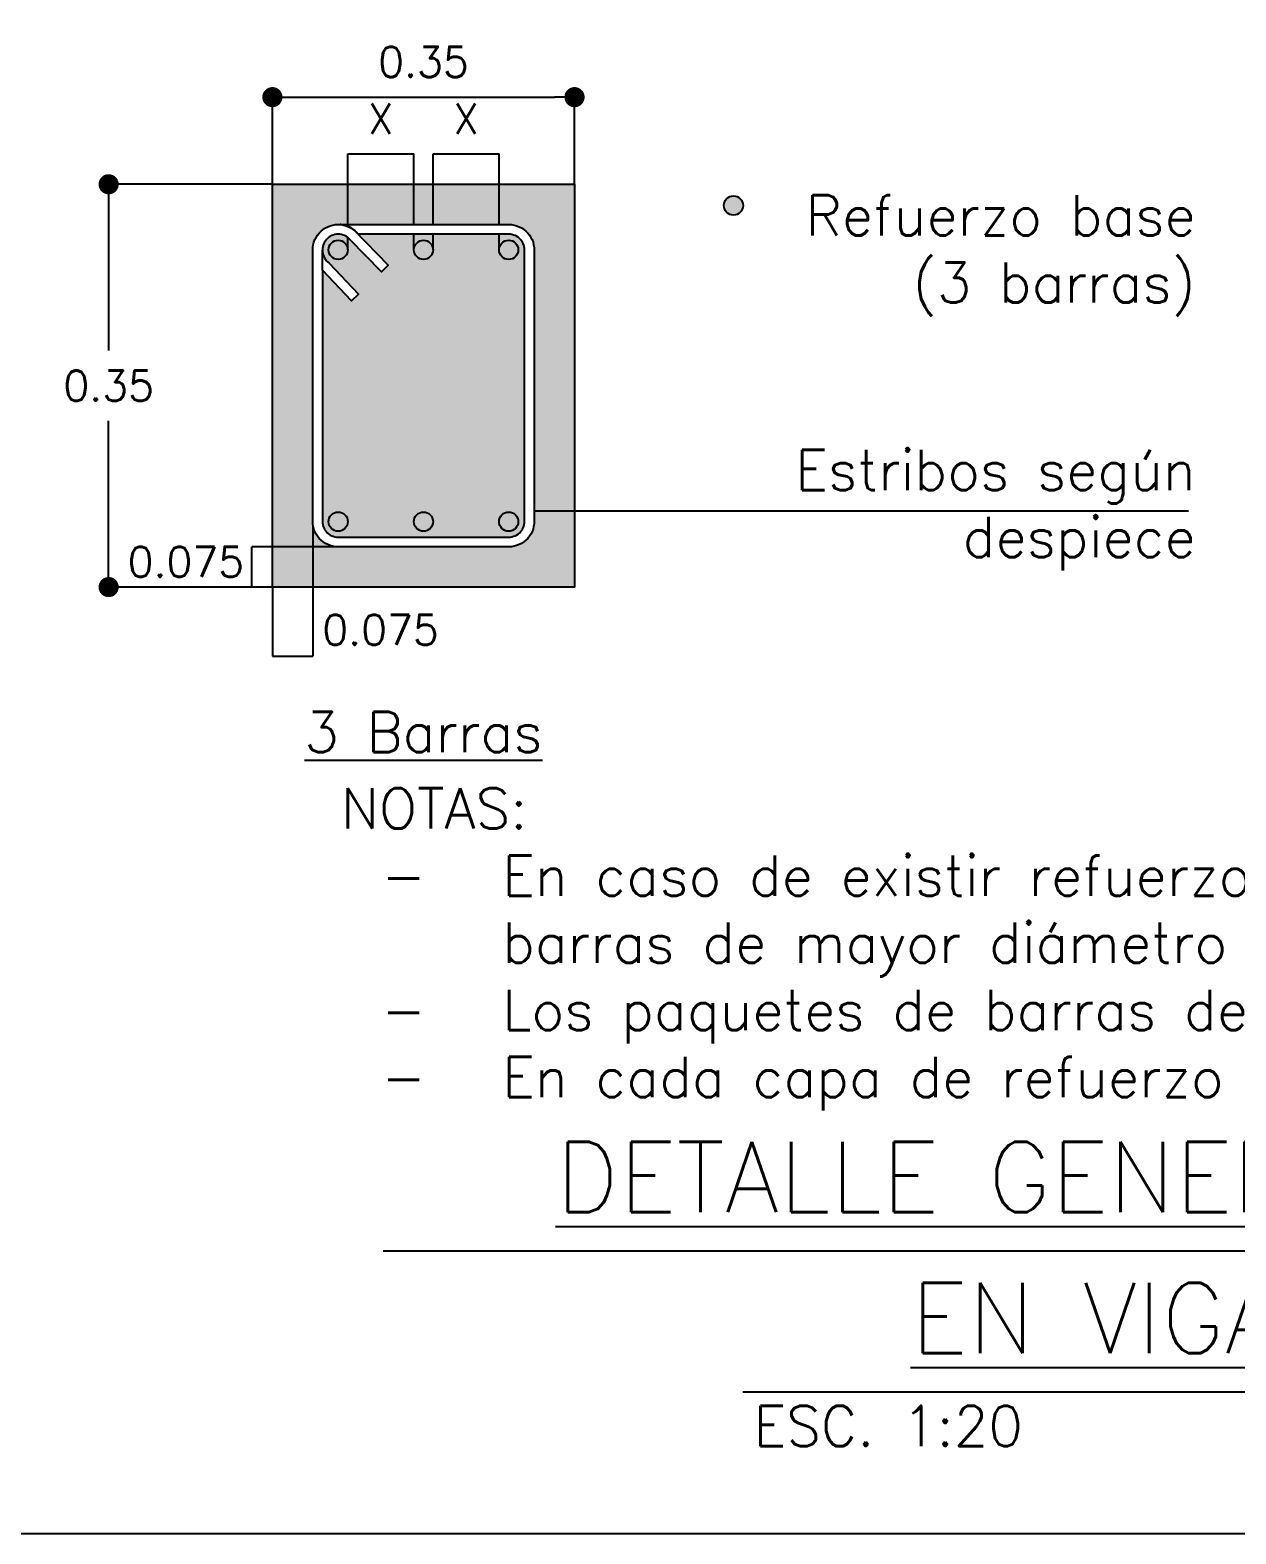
# Model space of a CAD drawing. Header units: millimetres. Extents: x 0 to 212, y -9 to 41.
# Drawn here: x 29.12 to 30.317, y -3.319 to -1.825 of the extents above; entities that cross this region are included whole.
import ezdxf
from ezdxf.enums import TextEntityAlignment as Align

# ---------------------------------------------------------------- set-up
doc = ezdxf.new("R2010")
doc.units = ezdxf.units.MM
doc.header["$LTSCALE"] = 0.01
doc.header["$PDMODE"] = 3
for name, color, linetype in [('FC_BORDES', 4, 'Continuous'), ('FC_COTAS', 1, 'Continuous'), ('FC_HATCH 254', 254, 'Continuous'), ('FC_R-200', 5, 'Continuous'), ('FC_R-80', 11, 'Continuous'), ('FC_REFUERZO 2', 1, 'Continuous')]:
    doc.layers.add(name, color=color, linetype=linetype)
doc.layers.add('FC_HOJA', color=230, linetype='Continuous', plot=False)
doc.styles.add('FC_TEXT', font='romans.shx', dxfattribs={"height": 0.002})
doc.styles.add('FC_TEXT1', font='romans.shx')
doc.dimstyles.new('FC_COTAS', dxfattribs={"dimtxt": 0.0015, "dimasz": 0.001, "dimexe": 0, "dimexo": 0, "dimgap": 0.001, "dimtad": 1, "dimtih": 1, "dimtoh": 1, "dimzin": 0, "dimdsep": 46, "dimtxsty": 'FC_TEXT1', "dimblk": 'DOT', "dimcen": 0.09, "dimclrd": 256, "dimclre": 256, "dimclrt": 256, "dimadec": 0, "dimazin": 0, "dimtfac": 1, "dimtix": 1, "dimtmove": 2, "dimatfit": 3, "dimfxl": 1.002, "dimtolj": 1, "dimtzin": 0, "dimlwd": -1, "dimarcsym": 0})
doc.dimstyles.new('FC_COTAS$7', dxfattribs={"dimtxt": 0.002, "dimasz": 0.002, "dimexe": 0, "dimexo": 0, "dimgap": 0.000375, "dimtad": 2, "dimtih": 1, "dimtoh": 1, "dimzin": 0, "dimdsep": 46, "dimtxsty": 'FC_TEXT1', "dimblk": 'DOT', "dimcen": 0.09, "dimclrd": 256, "dimclre": 256, "dimclrt": 11, "dimadec": 0, "dimazin": 0, "dimtfac": 1, "dimtix": 1, "dimtmove": 2, "dimatfit": 3, "dimfxl": 1.002, "dimtolj": 1, "dimtzin": 0, "dimlwd": -1, "dimarcsym": 0})

# ---------------------------------------------------------------- blocks, each defined once
blk = doc.blocks.new('*U38')
at = {"layer": 'FC_R-200', "color": 4, "ltscale": 1.5}
for points in [[(-0.067059, 0), (0.067059, 0)], [(-0.049197, -0.007), (0.049197, -0.007)]]:
    blk.add_lwpolyline(points, dxfattribs=at)
at = {"layer": 'FC_R-200', "ltscale": 1.5, "style": 'FC_TEXT1'}
for tag, p in [('%%UTÍTULO', (0, 0.003656)), ('%%UTÍTULO1', (0, -0.003344))]:
    blk.add_attdef(tag, text='', height=0.0035, dxfattribs=at).set_placement(p, align=Align.MIDDLE_CENTER)
at = {"layer": 'FC_R-80', "ltscale": 1.5, "style": 'FC_TEXT1'}
blk.add_attdef('ESCALA', text='', height=0.002, dxfattribs=at).set_placement((-0.048673, -0.0087), align=Align.MIDDLE_LEFT)
blk = doc.blocks.new('_Dot')
at = {"color": 0, "linetype": 'ByBlock', "lineweight": -2}
blk.add_line((-0.5, 0), (-1, 0), dxfattribs=at)
at = {"color": 0, "linetype": 'ByBlock', "const_width": 0.5}
blk.add_lwpolyline([(-0.25, 0, 1), (0.25, 0, 1)], format="xyb", close=True, dxfattribs=at)
blk = doc.blocks.new('*D222')
at = {"layer": 'Defpoints', "color": 0, "transparency": 16777216}
for p in [(29.1976, -1.9786), (29.3602, -1.9786), (29.3602, -2.3786)]:
    blk.add_point(p, dxfattribs=at)
at = {"layer": 'FC_COTAS', "lineweight": -2, "transparency": 16777216}
for p, q in [((29.3602, -1.9786), (29.1976, -1.9786)), ((29.3602, -2.3786), (29.1976, -2.3786))]:
    blk.add_line(p, q, dxfattribs=at)
at = {"layer": 'FC_COTAS', "transparency": 16777216}
for p, q in [((29.1976, -1.9986), (29.1976, -2.1436)), ((29.1976, -2.3586), (29.1976, -2.2136))]:
    blk.add_line(p, q, dxfattribs=at)
at = {"layer": 'FC_COTAS', "transparency": 16777216, "xscale": 0.02, "yscale": 0.02, "zscale": 0.02}
for p, rotation in [((29.1976, -1.9786), 90), ((29.1976, -2.3786), 270)]:
    blk.add_blockref('_Dot', p, dxfattribs=dict(at, rotation=rotation))
at = {"layer": 'FC_COTAS', "transparency": 16777216, "insert": (29.1976, -2.1786), "char_height": 0.03, "attachment_point": 5, "style": 'FC_TEXT1'}
blk.add_mtext('\\A1;0.35', dxfattribs=at)
blk = doc.blocks.new('*D67')
at = {"layer": 'Defpoints', "color": 0, "transparency": 16777216}
for p in [(29.4002, -2.3133), (29.3602, -2.3786), (29.4002, -2.4472)]:
    blk.add_point(p, dxfattribs=at)
at = {"layer": 'FC_COTAS', "lineweight": -2, "transparency": 16777216}
for p, q in [((29.4002, -2.3133), (29.4002, -2.4472)), ((29.3602, -2.3786), (29.3602, -2.4472))]:
    blk.add_line(p, q, dxfattribs=at)
at = {"layer": 'FC_COTAS', "transparency": 16777216}
blk.add_line((29.3602, -2.4472), (29.4002, -2.4472), dxfattribs=at)
at = {"layer": 'FC_COTAS', "transparency": 16777216, "insert": (29.4676, -2.421), "char_height": 0.03, "attachment_point": 5, "style": 'FC_TEXT1'}
blk.add_mtext('\\A1;0.075', dxfattribs=at)
blk = doc.blocks.new('*D71')
at = {"layer": 'Defpoints', "color": 0, "transparency": 16777216}
for p in [(29.3398, -2.3386), (29.4255, -2.3386), (29.3602, -2.3786)]:
    blk.add_point(p, dxfattribs=at)
at = {"layer": 'FC_COTAS', "lineweight": -2, "transparency": 16777216}
for p, q in [((29.4255, -2.3386), (29.3398, -2.3386)), ((29.3602, -2.3786), (29.3398, -2.3786))]:
    blk.add_line(p, q, dxfattribs=at)
at = {"layer": 'FC_COTAS', "transparency": 16777216}
blk.add_line((29.3398, -2.3786), (29.3398, -2.3386), dxfattribs=at)
at = {"layer": 'FC_COTAS', "transparency": 16777216, "insert": (29.2743, -2.3535), "char_height": 0.03, "attachment_point": 5, "style": 'FC_TEXT1'}
blk.add_mtext('\\A1;0.075', dxfattribs=at)
blk = doc.blocks.new('*D85')
at = {"layer": 'Defpoints', "color": 0, "transparency": 16777216}
for p in [(29.6602, -1.8921), (29.3602, -1.9786), (29.6602, -1.9786)]:
    blk.add_point(p, dxfattribs=at)
at = {"layer": 'FC_COTAS', "lineweight": -2, "transparency": 16777216}
for p, q in [((29.3602, -1.9786), (29.3602, -1.8921)), ((29.6602, -1.9786), (29.6602, -1.8921))]:
    blk.add_line(p, q, dxfattribs=at)
at = {"layer": 'FC_COTAS', "transparency": 16777216}
blk.add_line((29.3802, -1.8921), (29.6402, -1.8921), dxfattribs=at)
at = {"layer": 'FC_COTAS', "transparency": 16777216, "xscale": 0.02, "yscale": 0.02, "zscale": 0.02, "rotation": 180}
blk.add_blockref('_Dot', (29.3602, -1.8921), dxfattribs=at)
at = {"layer": 'FC_COTAS', "transparency": 16777216, "xscale": 0.02, "yscale": 0.02, "zscale": 0.02}
blk.add_blockref('_Dot', (29.6602, -1.8921), dxfattribs=at)
at = {"layer": 'FC_COTAS', "transparency": 16777216, "insert": (29.5102, -1.8571), "char_height": 0.03, "attachment_point": 5, "style": 'FC_TEXT1'}
blk.add_mtext('\\A1;0.35', dxfattribs=at)
blk = doc.blocks.new('*D89')
at = {"layer": 'Defpoints', "color": 0, "transparency": 16777216}
for p in [(29.5006, -1.9485), (29.4351, -2.0437), (29.5006, -2.0437)]:
    blk.add_point(p, dxfattribs=at)
at = {"layer": 'FC_COTAS', "lineweight": -2, "transparency": 16777216}
for p, q in [((29.4351, -2.0437), (29.4351, -1.9485)), ((29.5006, -2.0437), (29.5006, -1.9485))]:
    blk.add_line(p, q, dxfattribs=at)
at = {"layer": 'FC_COTAS', "transparency": 16777216}
blk.add_line((29.4351, -1.9485), (29.5006, -1.9485), dxfattribs=at)
at = {"layer": 'FC_COTAS', "transparency": 16777216, "insert": (29.4679, -1.9135), "char_height": 0.03, "attachment_point": 5, "style": 'FC_TEXT1'}
blk.add_mtext('\\A1;X', dxfattribs=at)
blk = doc.blocks.new('*D90')
at = {"layer": 'Defpoints', "color": 0, "transparency": 16777216}
for p in [(29.5853, -1.9485), (29.5197, -2.0437), (29.5853, -2.0437)]:
    blk.add_point(p, dxfattribs=at)
at = {"layer": 'FC_COTAS', "lineweight": -2, "transparency": 16777216}
for p, q in [((29.5197, -2.0437), (29.5197, -1.9485)), ((29.5853, -2.0437), (29.5853, -1.9485))]:
    blk.add_line(p, q, dxfattribs=at)
at = {"layer": 'FC_COTAS', "transparency": 16777216}
blk.add_line((29.5197, -1.9485), (29.5853, -1.9485), dxfattribs=at)
at = {"layer": 'FC_COTAS', "transparency": 16777216, "insert": (29.5525, -1.9135), "char_height": 0.03, "attachment_point": 5, "style": 'FC_TEXT1'}
blk.add_mtext('\\A1;X', dxfattribs=at)
blk = doc.blocks.new('*U43')
at = {"color": 0, "ltscale": 1.5}
blk.add_lwpolyline([(-0.0648, -0.0096), (-0.0648, -0.0096)], dxfattribs=at)
blk.add_wipeout([(-0.0828, 0), (0.0847, 0), (0.0873, -0.0001), (0.0899, -0.0006), (0.0925, -0.0012), (0.095, -0.0022), (0.0973, -0.0034), (0.0996, -0.0048), (0.1016, -0.0065), (0.1035, -0.0084), (0.1052, -0.0104), (0.1066, -0.0127), (0.1078, -0.015), (0.1088, -0.0175), (0.1094, -0.0201), (0.1099, -0.0227), (0.11, -0.0253), (0.11, -0.2947), (0.1099, -0.2973), (0.1094, -0.2999), (0.1088, -0.3025), (0.1078, -0.305), (0.1066, -0.3073), (0.1052, -0.3096), (0.1035, -0.3116), (0.1016, -0.3135), (0.0996, -0.3152), (0.0973, -0.3166), (0.095, -0.3178), (0.0925, -0.3188), (0.0899, -0.3194), (0.0873, -0.3199), (0.0847, -0.32), (-0.0847, -0.32), (-0.0873, -0.3199), (-0.0899, -0.3194), (-0.0925, -0.3188), (-0.095, -0.3178), (-0.0973, -0.3166), (-0.0996, -0.3152), (-0.1016, -0.3135), (-0.1035, -0.3116), (-0.1052, -0.3096), (-0.1066, -0.3073), (-0.1078, -0.305), (-0.1088, -0.3025), (-0.1094, -0.2999), (-0.1099, -0.2973), (-0.11, -0.2947), (-0.11, -0.0253), (-0.1099, -0.0227), (-0.1094, -0.0201), (-0.1088, -0.0175), (-0.1078, -0.015), (-0.1066, -0.0127), (-0.1052, -0.0104), (-0.1035, -0.0084), (-0.1016, -0.0065), (-0.0996, -0.0048), (-0.0973, -0.0034), (-0.095, -0.0022), (-0.0925, -0.0012), (-0.0899, -0.0006), (-0.0873, -0.0001), (-0.0847, 0), (-0.082, -0.0001), (-0.0794, -0.0006), (-0.0768, -0.0012), (-0.0744, -0.0022), (-0.072, -0.0034), (-0.0698, -0.0048), (-0.0684, -0.006), (-0.035, -0.0403), (-0.0418, -0.047), (-0.073, -0.0148), (-0.0741, -0.0137), (-0.0754, -0.0126), (-0.0768, -0.0117), (-0.0783, -0.011), (-0.0798, -0.0104), (-0.0814, -0.01), (-0.083, -0.0097), (-0.0847, -0.0096), (-0.0863, -0.0097), (-0.0879, -0.01), (-0.0895, -0.0104), (-0.0911, -0.011), (-0.0925, -0.0117), (-0.0939, -0.0126), (-0.0952, -0.0137), (-0.0963, -0.0148), (-0.0974, -0.0161), (-0.0983, -0.0175), (-0.099, -0.0189), (-0.0996, -0.0205), (-0.1, -0.0221), (-0.1003, -0.0237), (-0.1004, -0.0253), (-0.1003, -0.027), (-0.1, -0.0286), (-0.0996, -0.0302), (-0.099, -0.0317), (-0.0983, -0.0332), (-0.0974, -0.0346), (-0.0963, -0.0359), (-0.0952, -0.037), (-0.0941, -0.0379), (-0.0645, -0.0691), (-0.0715, -0.0757), (-0.1004, -0.0452), (-0.1004, -0.2947), (-0.1003, -0.2963), (-0.1, -0.2979), (-0.0996, -0.2995), (-0.099, -0.3011), (-0.0983, -0.3025), (-0.0974, -0.3039), (-0.0963, -0.3052), (-0.0952, -0.3063), (-0.0939, -0.3074), (-0.0925, -0.3083), (-0.0911, -0.309), (-0.0895, -0.3096), (-0.0879, -0.31), (-0.0863, -0.3103), (-0.0847, -0.3104), (0.0847, -0.3104), (0.0863, -0.3103), (0.0879, -0.31), (0.0895, -0.3096), (0.0911, -0.309), (0.0925, -0.3083), (0.0939, -0.3074), (0.0952, -0.3063), (0.0963, -0.3052), (0.0974, -0.3039), (0.0983, -0.3025), (0.099, -0.3011), (0.0996, -0.2995), (0.1, -0.2979), (0.1003, -0.2963), (0.1004, -0.2947), (0.1004, -0.0253), (0.1003, -0.0237), (0.1, -0.0221), (0.0996, -0.0205), (0.099, -0.0189), (0.0983, -0.0175), (0.0974, -0.0161), (0.0963, -0.0148), (0.0952, -0.0137), (0.0939, -0.0126), (0.0925, -0.0117), (0.0911, -0.011), (0.0895, -0.0104), (0.0879, -0.01), (0.0863, -0.0097), (0.0857, -0.0097), (-0.0646, -0.0097), (-0.0683, -0.0059), (-0.0697, -0.0048), (-0.0719, -0.0033), (-0.0743, -0.0021), (-0.0768, -0.0011), (-0.0794, -0.0005), (-0.082, 0)], dxfattribs=at)
blk.add_lwpolyline([(-0.0828, 0), (0.0847, 0), (0.0873, -0.0001), (0.0899, -0.0006), (0.0925, -0.0012), (0.095, -0.0022), (0.0973, -0.0034), (0.0996, -0.0048), (0.1016, -0.0065), (0.1035, -0.0084), (0.1052, -0.0104), (0.1066, -0.0127), (0.1078, -0.015), (0.1088, -0.0175), (0.1094, -0.0201), (0.1099, -0.0227), (0.11, -0.0253), (0.11, -0.2947), (0.1099, -0.2973), (0.1094, -0.2999), (0.1088, -0.3025), (0.1078, -0.305), (0.1066, -0.3073), (0.1052, -0.3096), (0.1035, -0.3116), (0.1016, -0.3135), (0.0996, -0.3152), (0.0973, -0.3166), (0.095, -0.3178), (0.0925, -0.3188), (0.0899, -0.3194), (0.0873, -0.3199), (0.0847, -0.32), (-0.0847, -0.32), (-0.0873, -0.3199), (-0.0899, -0.3194), (-0.0925, -0.3188), (-0.095, -0.3178), (-0.0973, -0.3166), (-0.0996, -0.3152), (-0.1016, -0.3135), (-0.1035, -0.3116), (-0.1052, -0.3096), (-0.1066, -0.3073), (-0.1078, -0.305), (-0.1088, -0.3025), (-0.1094, -0.2999), (-0.1099, -0.2973), (-0.11, -0.2947), (-0.11, -0.0253), (-0.1099, -0.0227), (-0.1094, -0.0201), (-0.1088, -0.0175), (-0.1078, -0.015), (-0.1066, -0.0127), (-0.1052, -0.0104), (-0.1035, -0.0084), (-0.1016, -0.0065), (-0.0996, -0.0048), (-0.0973, -0.0034), (-0.095, -0.0022), (-0.0925, -0.0012), (-0.0899, -0.0006), (-0.0873, -0.0001), (-0.0847, 0), (-0.082, -0.0001), (-0.0794, -0.0006), (-0.0768, -0.0012), (-0.0744, -0.0022), (-0.072, -0.0034), (-0.0698, -0.0048), (-0.0684, -0.006), (-0.035, -0.0403), (-0.0418, -0.047), (-0.073, -0.0148), (-0.0741, -0.0137), (-0.0754, -0.0126), (-0.0768, -0.0117), (-0.0783, -0.011), (-0.0798, -0.0104), (-0.0814, -0.01), (-0.083, -0.0097), (-0.0847, -0.0096), (-0.0863, -0.0097), (-0.0879, -0.01), (-0.0895, -0.0104), (-0.0911, -0.011), (-0.0925, -0.0117), (-0.0939, -0.0126), (-0.0952, -0.0137), (-0.0963, -0.0148), (-0.0974, -0.0161), (-0.0983, -0.0175), (-0.099, -0.0189), (-0.0996, -0.0205), (-0.1, -0.0221), (-0.1003, -0.0237), (-0.1004, -0.0253), (-0.1003, -0.027), (-0.1, -0.0286), (-0.0996, -0.0302), (-0.099, -0.0317), (-0.0983, -0.0332), (-0.0974, -0.0346), (-0.0963, -0.0359), (-0.0952, -0.037), (-0.0941, -0.0379), (-0.0645, -0.0691), (-0.0715, -0.0757), (-0.1004, -0.0452), (-0.1004, -0.2947), (-0.1003, -0.2963), (-0.1, -0.2979), (-0.0996, -0.2995), (-0.099, -0.3011), (-0.0983, -0.3025), (-0.0974, -0.3039), (-0.0963, -0.3052), (-0.0952, -0.3063), (-0.0939, -0.3074), (-0.0925, -0.3083), (-0.0911, -0.309), (-0.0895, -0.3096), (-0.0879, -0.31), (-0.0863, -0.3103), (-0.0847, -0.3104), (0.0847, -0.3104), (0.0863, -0.3103), (0.0879, -0.31), (0.0895, -0.3096), (0.0911, -0.309), (0.0925, -0.3083), (0.0939, -0.3074), (0.0952, -0.3063), (0.0963, -0.3052), (0.0974, -0.3039), (0.0983, -0.3025), (0.099, -0.3011), (0.0996, -0.2995), (0.1, -0.2979), (0.1003, -0.2963), (0.1004, -0.2947), (0.1004, -0.0253), (0.1003, -0.0237), (0.1, -0.0221), (0.0996, -0.0205), (0.099, -0.0189), (0.0983, -0.0175), (0.0974, -0.0161), (0.0963, -0.0148), (0.0952, -0.0137), (0.0939, -0.0126), (0.0925, -0.0117), (0.0911, -0.011), (0.0895, -0.0104), (0.0879, -0.01), (0.0863, -0.0097), (0.0857, -0.0097), (-0.0646, -0.0097), (-0.0683, -0.0059), (-0.0697, -0.0048), (-0.0719, -0.0033), (-0.0743, -0.0021), (-0.0768, -0.0011), (-0.0794, -0.0005), (-0.082, 0)], close=True, dxfattribs=at)
blk.add_lwpolyline([(-0.1004, -0.0452), (-0.1004, -0.0253)], dxfattribs=at)

msp = doc.modelspace()

# ---------------------------------------------------------------- hatches: boundary and pattern name
at = {"layer": 'FC_HATCH 254'}
h = msp.add_hatch(color=256, dxfattribs=at)
h.dxf.hatch_style = 1
h.paths.add_polyline_path([(29.3602, -2.3786), (29.3602, -1.9786), (29.6602, -1.9786), (29.6602, -2.3786)])
at = {"layer": 'FC_REFUERZO 2'}
for points in [[(29.818, -2.0093, -1), (29.818, -1.9902, -1)], [(29.4255, -2.0532, 1), (29.4255, -2.0341, 1)], [(29.5102, -2.0532, -1), (29.5102, -2.0341, -1)], [(29.5948, -2.0532, -1), (29.5948, -2.0341, -1)], [(29.4255, -2.3041, -1), (29.4255, -2.3231, -1)], [(29.5102, -2.3041, 1), (29.5102, -2.3231, 1)], [(29.5948, -2.3041, 1), (29.5948, -2.3231, 1)]]:
    msp.add_hatch(color=256, dxfattribs=at).paths.add_polyline_path(points)

# ---------------------------------------------------------------- linework, layer by layer
at = {"layer": 'FC_BORDES'}
msp.add_lwpolyline([(29.3602, -2.3786), (29.3602, -1.9786), (29.6602, -1.9786), (29.6602, -2.3786)], close=True, dxfattribs=at)
at = {"layer": 'FC_HOJA', "ltscale": 0.6}
msp.add_lwpolyline([(27.8285, -0.7865), (34.0202, -0.7865), (34.0202, -3.3188), (27.8285, -3.3188)], close=True, dxfattribs=at)
at = {"layer": 'FC_REFUERZO 2'}
for centre in [(29.818, -1.9997), (29.4255, -2.0437), (29.5102, -2.0437), (29.5948, -2.0437), (29.4255, -2.3136), (29.5102, -2.3136), (29.5948, -2.3136)]:
    msp.add_circle(centre, 0.00954, dxfattribs=at)

# ---------------------------------------------------------------- block references
at = {"layer": 'FC_R-200', "xscale": 20, "yscale": 20, "zscale": 20}
msp.add_blockref('*U38', (30.8114, -3.0376), dxfattribs=at).add_auto_attribs({'%%UTÍTULO': '%%UDETALLE GENERAL DE COLOCACIÓN DE REFUERZO', '%%UTÍTULO1': '%%UEN VIGAS DE FUNDACIÓN  (35x35)', 'ESCALA': 'ESC. 1:20'})

# ---------------------------------------------------------------- texts
at = {"layer": 'FC_COTAS', "color": 11, "char_height": 0.04, "attachment_point": 9, "style": 'FC_TEXT1'}
for s, insert in [('Refuerzo base\\P(3 barras)', (30.2771, -2.1095)), ('Estribos según\\Pdespiece', (30.2771, -2.3623))]:
    msp.add_mtext(s, dxfattribs=dict(at, insert=insert))
at = {"layer": 'FC_R-80', "color": 11, "insert": (29.5102, -2.5426), "char_height": 0.04, "attachment_point": 8, "style": 'FC_TEXT1'}
msp.add_mtext('{\\L3 Barras}', dxfattribs=at)
at = {"layer": 'FC_R-80', "insert": (29.4283, -2.8985), "char_height": 0.04, "width": 2.766114, "attachment_point": 7, "style": 'FC_TEXT'}
msp.add_mtext('NOTAS:\\P\\pxi-3,l4,t4;-^IEn caso de existir refuerzo base o adicional en diferentes diámetros de barra, las barras de mayor diámetro deberán colocarse en las esquinas de la viga.\\P-^ILos paquetes de barras deberán preferiblemente colocarse en posición horizontal.\\P-^IEn cada capa de refuerzo no deben existir mas de 6 barras.', dxfattribs=at)

# ---------------------------------------------------------------- dimensions: what is measured, and where the dimension line sits
at = {"layer": 'FC_COTAS'}
for base, p1, p2, text, picture, middle in [((29.6602, -1.8921), (29.3602, -1.9786), (29.6602, -1.9786), '0.35', '*D85', (29.5102, -1.8571)), ((29.5006, -1.9485), (29.4351, -2.0437), (29.5006, -2.0437), 'X', '*D89', (29.4679, -1.9135)), ((29.5853, -1.9485), (29.5197, -2.0437), (29.5853, -2.0437), 'X', '*D90', (29.5525, -1.9135))]:
    dim = msp.add_linear_dim(base=base, p1=p1, p2=p2, text=text, dimstyle='FC_COTAS', override={"dimscale": 0, "dimtix": 1, "dimtofl": 1, "dimtmove": 2, "dimatfit": 1}, dxfattribs=at)
    dim.commit()
    dim.dimension.update_dxf_attribs({"geometry": picture, "text_midpoint": middle})
dim = msp.add_linear_dim(base=(29.1976, -1.9786), p1=(29.3602, -2.3786), p2=(29.3602, -1.9786), angle=90, text='0.35', dimstyle='FC_COTAS', override={"dimscale": 0, "dimtix": 1, "dimtofl": 1, "dimtmove": 2, "dimatfit": 1}, dxfattribs=at)
dim.commit()
dim.dimension.update_dxf_attribs({"geometry": '*D222', "text_midpoint": (29.1976, -2.1786)})
dim = msp.add_linear_dim(base=(29.4002, -2.4472), p1=(29.3602, -2.3786), p2=(29.4002, -2.3133), text='0.075', dimstyle='FC_COTAS', override={"dimscale": 0, "dimtix": 1, "dimtofl": 1, "dimtmove": 2, "dimatfit": 1}, dxfattribs=at)
dim.commit()
dim.dimension.update_dxf_attribs({"geometry": '*D67', "text_midpoint": (29.4676, -2.421), "dimtype": 128})
dim = msp.add_linear_dim(base=(29.3398, -2.3386), p1=(29.3602, -2.3786), p2=(29.4255, -2.3386), angle=90, text='0.075', dimstyle='FC_COTAS', override={"dimscale": 0, "dimtix": 1, "dimtofl": 1, "dimtmove": 2, "dimatfit": 1}, dxfattribs=at)
dim.commit()
dim.dimension.update_dxf_attribs({"geometry": '*D71', "text_midpoint": (29.2743, -2.3535), "dimtype": 128})

# ---------------------------------------------------------------- leaders
at = {"layer": 'FC_COTAS', "annotation_type": 0, "has_hookline": 1, "hookline_direction": 0, "text_width": 0.4362}
msp.add_leader([(29.6202, -2.3028), (29.8334, -2.3028)], dimstyle='FC_COTAS$7', override={"dimscale": 0, "dimgap": 0.000375, "dimtad": 1}, dxfattribs=at)

# ---------------------------------------------------------------- next in the draw order: block references
at = {"layer": 'FC_REFUERZO 2'}
msp.add_blockref('*U43', (29.5102, -2.0186), dxfattribs=at)

doc.saveas('drawing.dxf')
